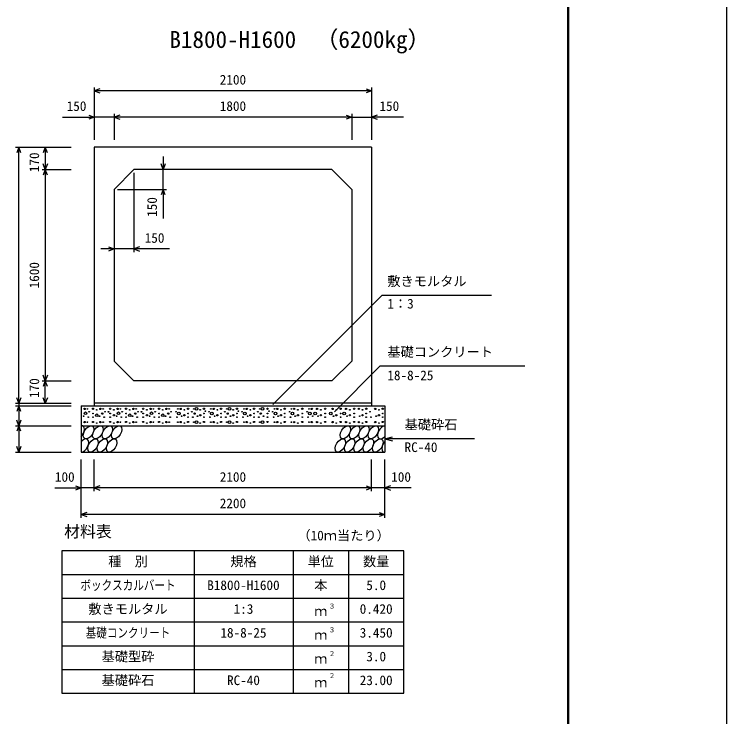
# Model space of a CAD drawing. Units: millimetres, scale not verified. Extents: x -50400 to 50400, y -17820 to 17820.
# Drawn here: x 45003 to 50400, y -10592 to -5272 of the extents above; entities that cross this region are included whole.
import ezdxf
from ezdxf.enums import TextEntityAlignment as Align

# ---------------------------------------------------------------- set-up
doc = ezdxf.new("R2010")
doc.units = ezdxf.units.MM
doc.header["$LTSCALE"] = 60
for name, color, linetype, lineweight in [('0-0_DIM', 7, 'Continuous', 25), ('0-1_Defpoints', 5, 'Continuous', 25), ('0-2_HATCH', 6, 'Continuous', 25), ('0-3_HYO', 3, 'Continuous', 25), ('0-4_HYO2', 4, 'Continuous', 25), ('0-5_OUTLINE', 3, 'Continuous', 25), ('0-7_TXT', 7, 'Continuous', 25), ('0-8_WAKU', 3, 'Continuous', 25)]:
    doc.layers.add(name, color=color, linetype=linetype, lineweight=lineweight)
doc.styles.add('ＭＳ ゴシック', font='')
doc.styles.get('ＭＳ ゴシック').set_extended_font_data('MS Gothic')

msp = doc.modelspace()

# ---------------------------------------------------------------- linework, layer by layer
at = {"layer": '0-0_DIM'}
for p, q in [((45609.98, -5826.22), (45609.98, -6223.11)), ((47709.98, -5826.22), (47709.98, -6223.11)), ((47709.98, -5851.22), (45609.98, -5851.22)), ((45759.98, -6026.22), (45759.98, -6223.11)), ((47559.98, -6026.22), (47559.98, -6223.11)), ((45369.24, -6051.22), (45609.98, -6051.22)), ((45759.98, -6051.22), (45609.98, -6051.22)), ((47559.98, -6051.22), (45759.98, -6051.22)), ((47559.98, -6051.22), (47709.98, -6051.22)), ((47950.73, -6051.22), (47709.98, -6051.22)), ((45013.88, -6278.11), (45434.98, -6278.11)), ((45038.88, -8218.11), (45038.88, -6278.11)), ((45238.88, -6278.11), (45238.88, -6448.11)), ((46130.84, -6348.11), (46130.84, -6448.11)), ((45213.88, -6448.11), (45434.98, -6448.11)), ((45238.88, -6448.11), (45238.88, -8048.11)), ((45909.98, -6473.11), (45909.98, -7074.68)), ((46130.84, -6598.11), (46130.84, -6448.11)), ((45784.98, -6598.11), (46155.84, -6598.11)), ((46130.84, -6598.11), (46130.84, -6818.99)), ((45759.98, -7049.68), (45659.98, -7049.68)), ((45909.98, -7049.68), (45759.98, -7049.68)), ((46179.45, -7049.68), (45909.98, -7049.68)), ((46961.17, -8227.69), (47786.48, -7402.38)), ((48618.89, -7402.38), (47786.48, -7402.38)), ((47428.01, -8281.84), (47772.07, -7937.78)), ((48871.62, -7937.78), (47772.07, -7937.78)), ((45213.88, -8048.11), (45434.98, -8048.11)), ((45238.88, -8218.11), (45238.88, -8048.11)), ((45013.88, -8218.11), (45434.98, -8218.11)), ((45013.88, -8238.11), (45434.98, -8238.11)), ((45038.88, -8218.11), (45038.88, -8238.11)), ((45038.88, -8238.11), (45038.88, -8388.11)), ((45013.88, -8388.11), (45434.98, -8388.11)), ((45038.88, -8388.11), (45038.88, -8588.11)), ((47809.98, -8488.11), (47867.94, -8472.58)), ((48489.79, -8488.11), (47809.98, -8488.11)), ((47809.98, -8488.11), (47867.94, -8503.64)), ((45013.88, -8588.11), (45434.98, -8588.11)), ((45509.98, -9084.72), (45509.98, -8643.11)), ((45609.98, -8884.72), (45609.98, -8643.11)), ((47709.98, -8884.72), (47709.98, -8643.11)), ((47709.98, -8884.72), (47709.98, -8643.11)), ((47809.98, -9084.72), (47809.98, -8643.11)), ((45310.44, -8859.72), (45509.98, -8859.72)), ((45609.98, -8859.72), (45509.98, -8859.72)), ((47709.98, -8859.72), (45609.98, -8859.72)), ((47809.98, -8859.72), (47709.98, -8859.72)), ((48009.53, -8859.72), (47809.98, -8859.72)), ((47809.98, -9059.72), (45509.98, -9059.72))]:
    msp.add_line(p, q, dxfattribs=at)
for points in [[(45652.27, -5835.83), (45609.98, -5851.22), (45652.27, -5866.61)], [(47667.7, -5835.83), (47709.98, -5851.22), (47667.7, -5866.61)], [(45567.7, -6035.83), (45609.98, -6051.22), (45567.7, -6066.61)], [(45802.27, -6035.83), (45759.98, -6051.22), (45802.27, -6066.61)], [(47517.7, -6035.83), (47559.98, -6051.22), (47517.7, -6066.61)], [(47752.27, -6035.83), (47709.98, -6051.22), (47752.27, -6066.61)], [(45054.27, -6320.4), (45038.88, -6278.11), (45023.49, -6320.4)], [(45254.27, -6320.4), (45238.88, -6278.11), (45223.49, -6320.4)], [(45254.27, -6405.83), (45238.88, -6448.11), (45223.49, -6405.83)], [(46146.23, -6405.83), (46130.84, -6448.11), (46115.44, -6405.83)], [(45254.27, -6490.4), (45238.88, -6448.11), (45223.49, -6490.4)], [(46146.23, -6640.4), (46130.84, -6598.11), (46115.44, -6640.4)], [(45717.7, -7034.29), (45759.98, -7049.68), (45717.7, -7065.07)], [(45952.27, -7034.29), (45909.98, -7049.68), (45952.27, -7065.07)], [(45254.27, -8005.83), (45238.88, -8048.11), (45223.49, -8005.83)], [(45254.27, -8090.4), (45238.88, -8048.11), (45223.49, -8090.4)], [(45054.27, -8175.83), (45038.88, -8218.11), (45023.49, -8175.83)], [(45254.27, -8175.83), (45238.88, -8218.11), (45223.49, -8175.83)], [(45054.27, -8280.4), (45038.88, -8238.11), (45023.49, -8280.4)], [(45054.27, -8345.83), (45038.88, -8388.11), (45023.49, -8345.83)], [(45054.27, -8430.4), (45038.88, -8388.11), (45023.49, -8430.4)], [(45054.27, -8545.83), (45038.88, -8588.11), (45023.49, -8545.83)], [(45467.7, -8844.33), (45509.98, -8859.72), (45467.7, -8875.12)], [(45652.27, -8844.33), (45609.98, -8859.72), (45652.27, -8875.12)], [(47667.7, -8844.33), (47709.98, -8859.72), (47667.7, -8875.12)], [(47852.27, -8844.33), (47809.98, -8859.72), (47852.27, -8875.12)], [(45552.27, -9044.33), (45509.98, -9059.72), (45552.27, -9075.12)], [(47767.7, -9044.33), (47809.98, -9059.72), (47767.7, -9075.12)]]:
    msp.add_lwpolyline(points, dxfattribs=at)
at = {"layer": '0-1_Defpoints'}
msp.add_lwpolyline([(0, -17820), (50400, -17820), (50400, 17820), (0, 17820)], close=True, dxfattribs=at)
at = {"layer": '0-2_HATCH'}
for centre, radius in [((45536.02, -8260.93), 5), ((45599.95, -8260.06), 5), ((45656.02, -8260.93), 5), ((45729.95, -8260.06), 5), ((45786.02, -8260.93), 5), ((45849.95, -8260.06), 5), ((45906.02, -8260.93), 5), ((45979.95, -8260.06), 5), ((46036.02, -8260.93), 5), ((46099.95, -8260.06), 5), ((46156.02, -8260.93), 5), ((46263.94, -8260.93), 5), ((46320.01, -8260.06), 5), ((46383.94, -8260.93), 10), ((46440.01, -8260.06), 5), ((46513.94, -8260.93), 5), ((46570.01, -8260.06), 5), ((46633.94, -8260.93), 10), ((46690.01, -8260.06), 5), ((46763.94, -8260.93), 5), ((46820.01, -8260.06), 5), ((46883.94, -8260.93), 10), ((46921.84, -8260.06), 5), ((46995.76, -8260.93), 5), ((47051.84, -8260.06), 5), ((47123.83, -8260.93), 5), ((47184.77, -8260.06), 5), ((47256.75, -8260.93), 5), ((47297.42, -8260.93), 5), ((47358.36, -8260.06), 5), ((47414.27, -8260.93), 5), ((47475.2, -8260.06), 5), ((47516.96, -8260.93), 5), ((47577.9, -8260.06), 5), ((47613.17, -8260.93), 5), ((47669.24, -8260.06), 5), ((47737.98, -8260.93), 5), ((47794.06, -8260.06), 5), ((45542.56, -8293.95), 10), ((45557.05, -8260.93), 2.5), ((45571.07, -8281.95), 2.5), ((45599.95, -8295.95), 2.5), ((45627.99, -8309.08), 10), ((45627.99, -8267.94), 2.5), ((45670.04, -8295.95), 5), ((45677.05, -8260.93), 2.5), ((45691.07, -8281.95), 2.5), ((45717.53, -8282.85), 2.5), ((45729.95, -8295.95), 2.5), ((45757.99, -8309.08), 5), ((45757.99, -8267.94), 2.5), ((45792.56, -8293.95), 10), ((45807.05, -8260.93), 2.5), ((45821.07, -8281.95), 2.5), ((45849.95, -8295.95), 2.5), ((45877.99, -8309.08), 10), ((45877.99, -8267.94), 2.5), ((45920.04, -8295.95), 5), ((45927.05, -8260.93), 2.5), ((45941.07, -8281.95), 2.5), ((45967.53, -8282.85), 2.5), ((45979.95, -8295.95), 2.5), ((46007.99, -8309.08), 5), ((46007.99, -8267.94), 2.5), ((46042.56, -8293.95), 10), ((46057.05, -8260.93), 2.5), ((46071.07, -8281.95), 2.5), ((46099.95, -8295.95), 2.5), ((46127.99, -8309.08), 10), ((46127.99, -8267.94), 2.5), ((46170.04, -8295.95), 5), ((46177.05, -8260.93), 2.5), ((46191.07, -8281.95), 2.5), ((46228.89, -8281.95), 2.5), ((46249.92, -8295.95), 10), ((46242.91, -8260.93), 2.5), ((46291.98, -8309.08), 5), ((46291.98, -8267.94), 2.5), ((46320.01, -8295.95), 2.5), ((46348.89, -8281.95), 2.5), ((46362.91, -8260.93), 2.5), ((46369.92, -8295.95), 5), ((46411.98, -8309.08), 5), ((46411.98, -8267.94), 2.5), ((46440.01, -8295.95), 2.5), ((46451.35, -8277.63), 2.5), ((46478.89, -8281.95), 2.5), ((46499.92, -8295.95), 10), ((46492.91, -8260.93), 2.5), ((46541.98, -8309.08), 5), ((46541.98, -8267.94), 2.5), ((46570.01, -8295.95), 2.5), ((46598.89, -8281.95), 2.5), ((46612.91, -8260.93), 2.5), ((46619.92, -8295.95), 5), ((46661.98, -8309.08), 5), ((46661.98, -8267.94), 2.5), ((46690.01, -8295.95), 2.5), ((46701.35, -8277.63), 2.5), ((46728.89, -8281.95), 2.5), ((46749.92, -8295.95), 10), ((46742.91, -8260.93), 2.5), ((46791.98, -8309.08), 5), ((46791.98, -8267.94), 2.5), ((46820.01, -8295.95), 2.5), ((46848.89, -8281.95), 2.5), ((46862.91, -8260.93), 2.5), ((46869.92, -8295.95), 5), ((46921.84, -8295.95), 2.5), ((46933.18, -8277.63), 2.5), ((46960.71, -8281.95), 2.5), ((46981.74, -8295.95), 10), ((46974.73, -8260.93), 2.5), ((47023.8, -8309.08), 5), ((47023.8, -8267.94), 2.5), ((47051.84, -8295.95), 2.5), ((47088.78, -8281.95), 2.5), ((47109.81, -8295.95), 10), ((47102.79, -8260.93), 2.5), ((47151.86, -8309.08), 5), ((47151.86, -8267.94), 2.5), ((47184.77, -8295.95), 2.5), ((47221.7, -8281.95), 2.5), ((47242.73, -8295.95), 10), ((47235.72, -8260.93), 2.5), ((47283.4, -8295.95), 10), ((47325.46, -8309.08), 5), ((47325.46, -8267.94), 2.5), ((47358.36, -8295.95), 2.5), ((47400.25, -8295.95), 10), ((47442.3, -8309.08), 5), ((47442.3, -8267.94), 2.5), ((47475.2, -8295.95), 2.5), ((47502.94, -8295.95), 10), ((47545, -8309.08), 5), ((47545, -8267.94), 2.5), ((47577.9, -8295.95), 2.5), ((47641.2, -8309.08), 5), ((47641.2, -8267.94), 2.5), ((47669.24, -8295.95), 2.5), ((47698.12, -8281.95), 2.5), ((47766.02, -8309.08), 5), ((47766.02, -8267.94), 2.5), ((47794.06, -8295.95), 2.5), ((45529.01, -8316.09), 2.5), ((45536.02, -8360.93), 5), ((45557.05, -8360.93), 2.5), ((45564.06, -8323.96), 2.5), ((45599.95, -8360.06), 5), ((45599.95, -8323.96), 2.5), ((45649.01, -8316.09), 2.5), ((45656.02, -8360.93), 5), ((45677.05, -8360.93), 2.5), ((45684.06, -8323.96), 2.5), ((45729.95, -8360.06), 5), ((45729.95, -8323.96), 2.5), ((45779.01, -8316.09), 2.5), ((45786.02, -8360.93), 5), ((45807.05, -8360.93), 2.5), ((45814.06, -8323.96), 2.5), ((45849.95, -8360.06), 5), ((45849.95, -8323.96), 2.5), ((45899.01, -8316.09), 2.5), ((45906.02, -8360.93), 5), ((45927.05, -8360.93), 2.5), ((45934.06, -8323.96), 2.5), ((45979.95, -8360.06), 5), ((45979.95, -8323.96), 2.5), ((46029.01, -8316.09), 2.5), ((46036.02, -8360.93), 5), ((46057.05, -8360.93), 2.5), ((46064.06, -8323.96), 2.5), ((46099.95, -8360.06), 5), ((46099.95, -8323.96), 2.5), ((46149.01, -8316.09), 2.5), ((46156.02, -8360.93), 5), ((46177.05, -8360.93), 2.5), ((46184.06, -8323.96), 2.5), ((46235.9, -8323.96), 2.5), ((46242.91, -8360.93), 2.5), ((46263.94, -8360.93), 5), ((46270.95, -8316.09), 2.5), ((46320.01, -8360.06), 5), ((46320.01, -8323.96), 2.5), ((46355.9, -8323.96), 2.5), ((46362.91, -8360.93), 2.5), ((46383.94, -8360.93), 10), ((46390.95, -8316.09), 2.5), ((46440.01, -8360.06), 5), ((46440.01, -8323.96), 2.5), ((46485.9, -8323.96), 2.5), ((46492.91, -8360.93), 2.5), ((46513.94, -8360.93), 5), ((46520.95, -8316.09), 2.5), ((46570.01, -8360.06), 5), ((46570.01, -8323.96), 2.5), ((46605.9, -8323.96), 2.5), ((46612.91, -8360.93), 2.5), ((46633.94, -8360.93), 10), ((46640.95, -8316.09), 2.5), ((46690.01, -8360.06), 5), ((46690.01, -8323.96), 2.5), ((46735.9, -8323.96), 2.5), ((46742.91, -8360.93), 2.5), ((46763.94, -8360.93), 5), ((46770.95, -8316.09), 2.5), ((46820.01, -8360.06), 5), ((46820.01, -8323.96), 2.5), ((46855.9, -8323.96), 2.5), ((46862.91, -8360.93), 2.5), ((46883.94, -8360.93), 10), ((46890.95, -8316.09), 2.5), ((46921.84, -8360.06), 5), ((46921.84, -8323.96), 2.5), ((46967.72, -8323.96), 2.5), ((46974.73, -8360.93), 2.5), ((46995.76, -8360.93), 5), ((47002.77, -8316.09), 2.5), ((47051.84, -8360.06), 5), ((47051.84, -8323.96), 2.5), ((47095.79, -8323.96), 2.5), ((47102.79, -8360.93), 2.5), ((47123.83, -8360.93), 5), ((47130.83, -8316.09), 2.5), ((47184.77, -8360.06), 5), ((47184.77, -8323.96), 2.5), ((47228.71, -8323.96), 2.5), ((47235.72, -8360.93), 2.5), ((47256.75, -8360.93), 5), ((47263.76, -8316.09), 2.5), ((47297.42, -8360.93), 5), ((47304.43, -8316.09), 2.5), ((47358.36, -8360.06), 5), ((47358.36, -8323.96), 2.5), ((47414.27, -8360.93), 5), ((47421.27, -8316.09), 2.5), ((47475.2, -8360.06), 5), ((47475.2, -8323.96), 2.5), ((47516.96, -8360.93), 5), ((47523.97, -8316.09), 2.5), ((47577.9, -8360.06), 5), ((47577.9, -8323.96), 2.5), ((47613.17, -8360.93), 5), ((47620.17, -8316.09), 2.5), ((47669.24, -8360.06), 5), ((47669.24, -8323.96), 2.5), ((47705.13, -8323.96), 2.5), ((47737.98, -8360.93), 5), ((47744.99, -8316.09), 2.5), ((47794.06, -8360.06), 5), ((47794.06, -8323.96), 2.5), ((45627.99, -8367.94), 2.5), ((45757.99, -8367.94), 2.5), ((45877.99, -8367.94), 2.5), ((46007.99, -8367.94), 2.5), ((46127.99, -8367.94), 2.5), ((46291.98, -8367.94), 2.5), ((46411.98, -8367.94), 2.5), ((46541.98, -8367.94), 2.5), ((46661.98, -8367.94), 2.5), ((46791.98, -8367.94), 2.5), ((47023.8, -8367.94), 2.5), ((47151.86, -8367.94), 2.5), ((47325.46, -8367.94), 2.5), ((47442.3, -8367.94), 2.5), ((47545, -8367.94), 2.5), ((47641.2, -8367.94), 2.5), ((47766.02, -8367.94), 2.5)]:
    msp.add_circle(centre, radius, dxfattribs=at)
for centre, start_param, end_param in [((45495.33, -8438.12), 4.3355439, 6.7245934), ((47794.54, -8438.12), 0.4199491, 4.357003), ((45528.58, -8538.11), 3.4740877, 7.5860497), ((47827.79, -8538.11), 1.2805297, 3.4964223)]:
    msp.add_ellipse(centre, major_axis=(29.09, 47.08), ratio=0.5792, start_param=start_param, end_param=end_param, dxfattribs=at)
for centre in [(45566.29, -8438.12), (45637.24, -8438.12), (45708.2, -8438.12), (45779.15, -8438.12), (47510.71, -8438.12), (47581.67, -8438.12), (47652.63, -8438.12), (47723.58, -8438.12), (45599.53, -8538.11), (45670.49, -8538.11), (45741.45, -8538.11), (47473.01, -8538.11), (47543.96, -8538.11), (47614.92, -8538.11), (47685.87, -8538.11), (47756.83, -8538.11)]:
    msp.add_ellipse(centre, major_axis=(29.09, 47.08), ratio=0.5792, dxfattribs=at)
at = {"layer": '0-3_HYO'}
for p, q in [((46364.98, -9334.72), (46364.98, -10414.72)), ((47114.98, -9334.72), (47114.98, -10414.72)), ((47534.98, -9334.72), (47534.98, -10414.72)), ((45364.98, -9514.72), (47954.98, -9514.72))]:
    msp.add_line(p, q, dxfattribs=at)
msp.add_lwpolyline([(45364.98, -10414.72), (47954.98, -10414.72), (47954.98, -9334.72), (45364.98, -9334.72)], close=True, dxfattribs=at)
at = {"layer": '0-4_HYO2'}
for p, q in [((45364.98, -9694.72), (47954.98, -9694.72)), ((45364.98, -9874.72), (47954.98, -9874.72)), ((45364.98, -10054.72), (47954.98, -10054.72)), ((45364.98, -10234.72), (47954.98, -10234.72))]:
    msp.add_line(p, q, dxfattribs=at)
at = {"layer": '0-5_OUTLINE'}
for p, q in [((47709.98, -6278.11), (45609.98, -6278.11)), ((45609.98, -6278.11), (45609.98, -8238.11)), ((47709.98, -6278.11), (47709.98, -8238.11)), ((45759.98, -6598.11), (45909.98, -6448.11)), ((45759.98, -6598.11), (45759.98, -7898.11)), ((47559.98, -6598.11), (47559.98, -7898.11)), ((47409.98, -8048.11), (47559.98, -7898.11)), ((45509.98, -8238.11), (45509.98, -8588.11)), ((45509.98, -8238.11), (47809.98, -8238.11)), ((47709.98, -8218.11), (45609.98, -8218.11)), ((47809.98, -8238.11), (47809.98, -8588.11)), ((45509.98, -8388.11), (47809.98, -8388.11)), ((45509.98, -8588.11), (47809.98, -8588.11))]:
    msp.add_line(p, q, dxfattribs=at)
for points in [[(47559.98, -6598.11), (47409.98, -6448.11), (45909.98, -6448.11)], [(47409.98, -8048.11), (45909.98, -8048.11), (45759.98, -7898.11)]]:
    msp.add_lwpolyline(points, dxfattribs=at)
at = {"layer": '0-8_WAKU', "lineweight": 50}
msp.add_lwpolyline([(1200, -16620), (49200, -16620), (49200, 16620), (1200, 16620)], close=True, dxfattribs=at)

# ---------------------------------------------------------------- texts
at = {"layer": '0-0_DIM', "style": 'ＭＳ ゴシック'}
for s, p in [('2100', (46559.98, -5826.22)), ('150', (45400.34, -6026.22)), ('1800', (46559.98, -6026.22)), ('150', (47769.62, -6026.22)), ('150', (45991.39, -7024.68)), ('敷きモルタル', (47829.33, -7352.38)), ('1：3', (47829.33, -7522.5)), ('基礎コンクリート', (47829.33, -7887.78)), ('18-8-25', (47829.33, -8065.41)), ('基礎砕石', (47959.72, -8438.11)), ('RC-40', (47959.72, -8609.49)), ('100', (45311.34, -8834.72)), ('2100', (46559.98, -8834.72)), ('100', (47858.62, -8834.72)), ('2200', (46559.98, -9034.72))]:
    msp.add_text(s, height=73.31, dxfattribs=at).set_placement(p, align=Align.BOTTOM_LEFT)
for s, p in [('170', (45213.88, -6468.11)), ('150', (46105.84, -6806.61)), ('1600', (45213.88, -7348.11)), ('170', (45213.88, -8178.11))]:
    msp.add_text(s, height=73.31, rotation=90, dxfattribs=at).set_placement(p, align=Align.BOTTOM_LEFT)
at = {"layer": '0-7_TXT', "style": 'ＭＳ ゴシック'}
for s, height, p in [('（6200kg）', 128.3, (47283.57, -5565.61)), ('B1800-H1600', 128.3, (46178.73, -5565.61)), ('材料表', 87.98, (45381.65, -9259.72)), ('（10ｍ当たり）', 73.31, (47148.31, -9278.06)), ('種\u3000別', 73.31, (45714.98, -9474.72)), ('規格', 73.31, (46639.98, -9474.72)), ('単位', 73.31, (47224.98, -9474.72)), ('数量', 73.31, (47644.98, -9474.72)), ('本', 73.31, (47274.98, -9654.72)), ('B1800-H1600', 73.31, (46464.98, -9654.72)), ('5.0', 73.31, (47669.98, -9654.72)), ('敷きモルタル', 73.31, (45564.98, -9834.72)), ('1:3', 73.31, (46664.98, -9834.72)), ('３', 36.66, (47384.22, -9784.11)), ('0.420', 73.31, (47619.98, -9834.72)), ('ｍ', 73.31, (47274.98, -9851.39)), ('18-8-25', 73.31, (46564.98, -10014.72)), ('３', 36.66, (47384.22, -9964.11)), ('3.450', 73.31, (47619.98, -10014.72)), ('ｍ', 73.31, (47274.98, -10031.39)), ('基礎型砕', 73.31, (45664.98, -10194.72)), ('ｍ', 73.31, (47274.98, -10211.39)), ('２', 36.66, (47384.22, -10144.11)), ('3.0', 73.31, (47669.98, -10194.72)), ('基礎砕石', 73.31, (45664.98, -10374.72)), ('RC-40', 73.31, (46614.98, -10374.72)), ('２', 36.66, (47384.22, -10310.78)), ('23.00', 73.31, (47619.98, -10374.72)), ('ｍ', 73.31, (47274.98, -10391.39))]:
    msp.add_text(s, height=height, dxfattribs=at).set_placement(p, align=Align.BOTTOM_LEFT)
at = {"layer": '0-7_TXT', "style": 'ＭＳ ゴシック', "width": 0.8}
for s, p in [('ボックスカルバート', (45504.98, -9654.72)), ('基礎コンクリート', (45544.98, -10014.72))]:
    msp.add_text(s, height=73.31, dxfattribs=at).set_placement(p, align=Align.BOTTOM_LEFT)

doc.saveas('drawing.dxf')
